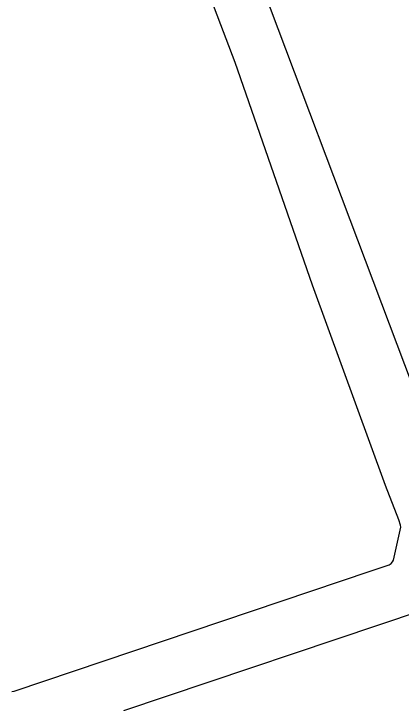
# Model space of a CAD drawing. Header units: millimetres. Extents: x 588718 to 589579, y 9715374 to 9716002.
# Drawn here: x 588960.4 to 589070.2, y 9715583.6 to 9715778.9 of the extents above; entities that cross this region are included whole.
import ezdxf

# ---------------------------------------------------------------- set-up
doc = ezdxf.new("R2010")
doc.units = ezdxf.units.MM
doc.layers.add('QUADRA', color=7, linetype='Continuous')

msp = doc.modelspace()

# ---------------------------------------------------------------- linework, layer by layer
at = {"layer": 'QUADRA'}
for points in [[(588959.81, 9715587.19), (588960.48, 9715587.32), (589061.42, 9715621.37), (589066.56, 9715623.07), (589067.11, 9715623.42), (589067.51, 9715623.91), (589067.72, 9715624.42), (589069.85, 9715633.68), (589069.75, 9715634.3), (589069.24, 9715635.76), (589065.5, 9715645.45), (589044.85, 9715702.12), (589022.94, 9715765.08), (588999.59, 9715826.71), (588978.4, 9715888.79), (588956.24, 9715950.46)], [(588959.81, 9715587.19), (588960.48, 9715587.32), (589061.42, 9715621.37), (589066.56, 9715623.07), (589067.11, 9715623.42), (589067.51, 9715623.91), (589067.72, 9715624.42), (589069.85, 9715633.68), (589069.75, 9715634.3), (589069.24, 9715635.76), (589065.5, 9715645.45), (589044.85, 9715702.12), (589022.94, 9715765.08), (588999.59, 9715826.71), (588978.4, 9715888.79), (588956.24, 9715950.46)], [(589008.16, 9715846.07), (589084.43, 9715643.74), (589088.15, 9715635.05), (589088.49, 9715634.52), (589089.01, 9715634.12), (589089.62, 9715633.9), (589090.29, 9715633.85), (589090.8, 9715633.96), (589108.22, 9715640.28), (589159.09, 9715657.98)], [(589149.8, 9715419.39), (589079.55, 9715608.54), (589079.2, 9715609.07), (589078.74, 9715609.51), (589078.19, 9715609.86), (589077.58, 9715610.1), (589076.93, 9715610.21), (589076.26, 9715610.19), (589075.59, 9715610.04), (588991.37, 9715581.75)], [(589149.8, 9715419.39), (589079.55, 9715608.54), (589079.2, 9715609.07), (589078.74, 9715609.51), (589078.19, 9715609.86), (589077.58, 9715610.1), (589076.93, 9715610.21), (589076.26, 9715610.19), (589075.59, 9715610.04), (588991.37, 9715581.75)]]:
    msp.add_lwpolyline(points, dxfattribs=at)

doc.saveas('drawing.dxf')
